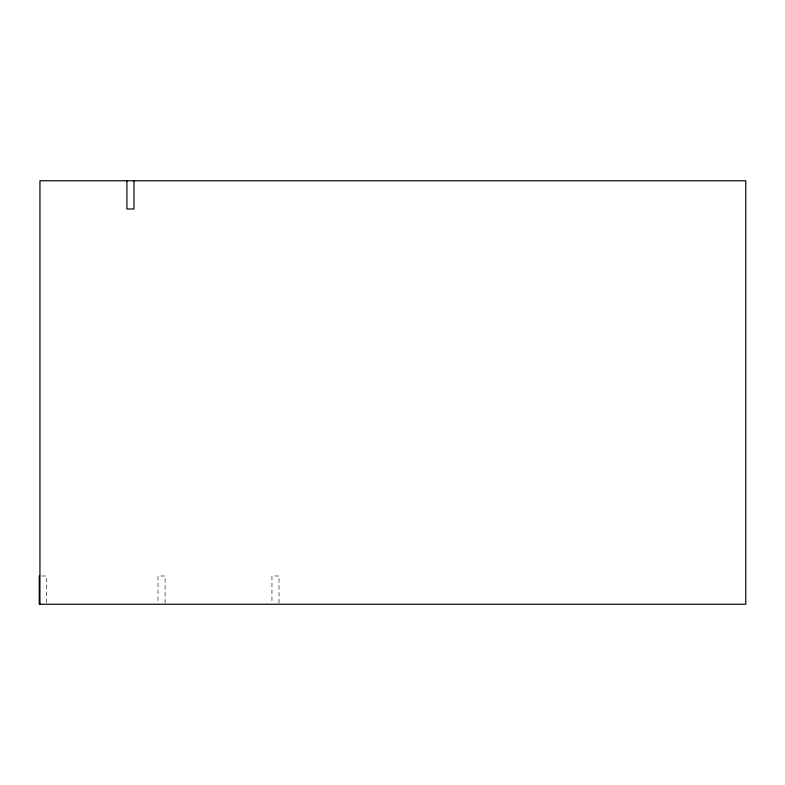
<?xml version="1.0" encoding="UTF-8"?>
<svg xmlns="http://www.w3.org/2000/svg" width="785" height="785" viewBox="0 0 785 785"><rect width="100%" height="100%" fill="white"/><g stroke="black" fill="none" stroke-linecap="round" stroke-linejoin="round"><path stroke-width="0.59" stroke-dasharray="3.92 2.94" d="M41.605 576.004L46.305 576.004L46.305 603.066M279.009 603.066L279.009 576.004L271.953 576.004L271.953 603.066M165.095 603.066L165.095 576.004L158.03 576.004L158.03 603.066"/><path stroke-width="1.18" d="M133.99 180.756L133.99 208.996L126.925 208.996L126.925 180.756M39.947 604.244L39.947 180.756L745.75 180.756L745.75 604.244L39.25 604.244L39.25 576.004"/></g></svg>
